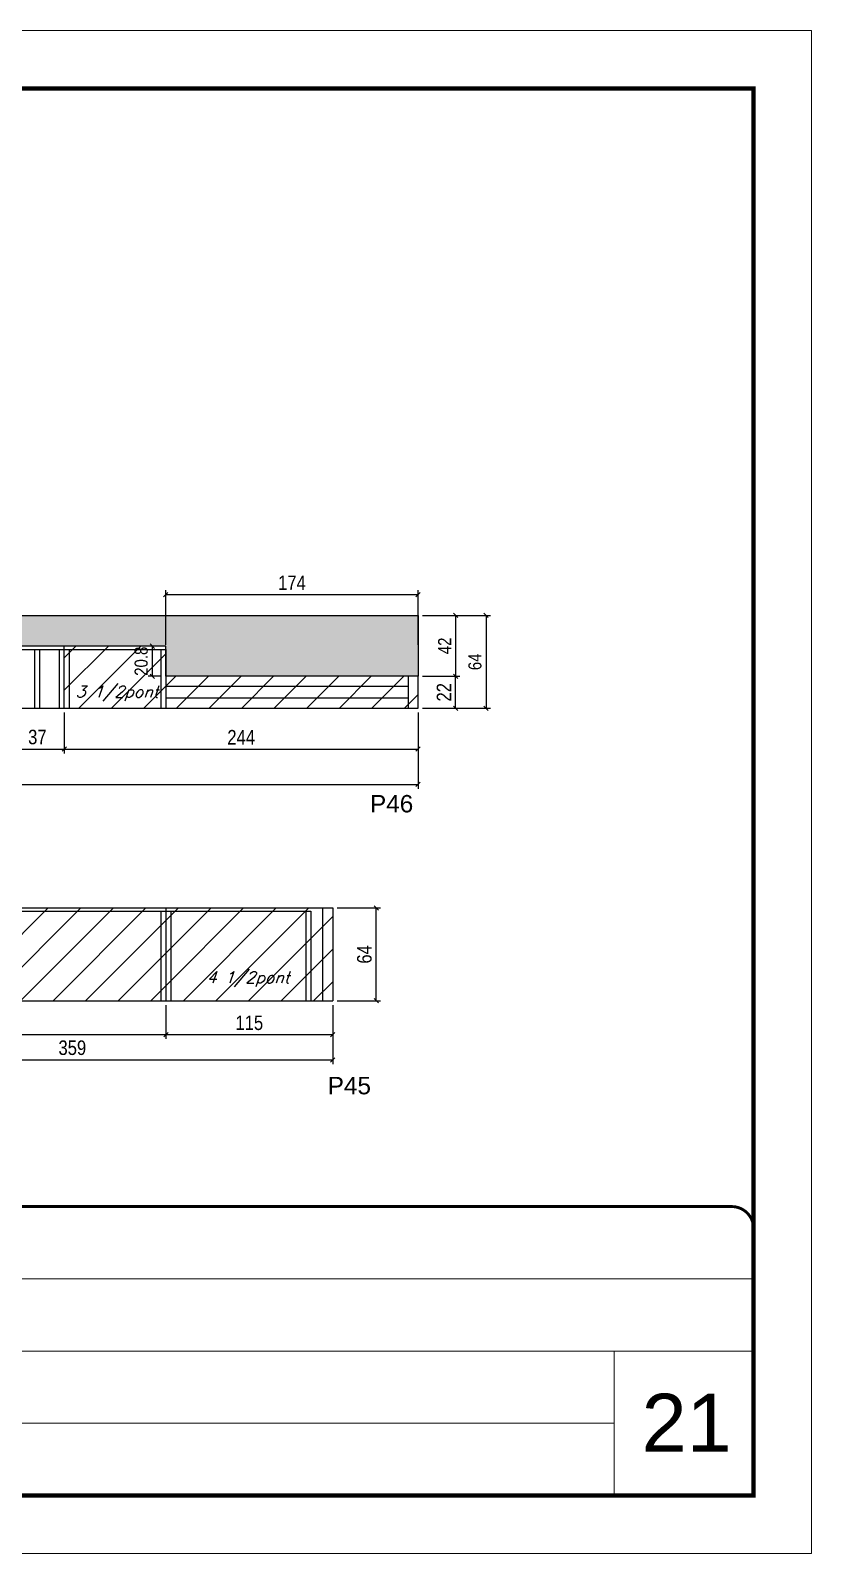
# Model space of a CAD drawing. Extents: x -21493 to -15213, y -12134 to 11887.
# Drawn here: x -20547 to -20008, y 5094 to 6144 of the extents above; entities that cross this region are included whole.
import ezdxf

# ---------------------------------------------------------------- set-up
doc = ezdxf.new("R2010")
doc.units = 0
doc.linetypes.add('CONTINUO', pattern=[0])
doc.linetypes.add('DASHED', pattern=[0.75, 0.5, -0.25])
for name, color, linetype in [('5', 5, 'Continuous'), ('COTA', 241, 'Continuous'), ('Painéis', 200, 'Continuous'), ('Reaproveitamento', 251, 'Continuous'), ('SARR_2.2x7', 40, 'Continuous'), ('SARR_3.5x7', 81, 'Continuous'), ('texto', 7, 'Continuous')]:
    doc.layers.add(name, color=color, linetype=linetype)
for name, color, linetype, lineweight in [('CARIMBO', 255, 'Continuous', 9), ('Folhas', 255, 'Continuous', 9), ('SARRAFO DE PRESSAO', 251, 'DASHED', 9)]:
    doc.layers.add(name, color=color, linetype=linetype, lineweight=lineweight)
doc.styles.add('ARIAL', font='arial.ttf')
doc.styles.add('COTA TECNICA', font='techl___.ttf', dxfattribs={"height": 10})
doc.styles.add('COTA TECNICA-50', font='techl___.ttf', dxfattribs={"height": 9})
doc.styles.add('Romans', font='romans.shx')
doc.styles.get("Standard").update_dxf_attribs({"font": 'arial.ttf'})
doc.dimstyles.new('COTA PAINEL-50', dxfattribs={"dimtxt": 9, "dimasz": 3, "dimexe": 3, "dimexo": 3, "dimgap": 3, "dimtad": 1, "dimdec": 1, "dimzin": 12, "dimdsep": 46, "dimtxsty": 'COTA TECNICA-50', "dimblk1": 'OBLIQUE', "dimblk2": 'OBLIQUE', "dimsah": 1, "dimcen": 0.9, "dimclrd": 4, "dimclre": 4, "dimclrt": 240, "dimadec": 1, "dimazin": 3, "dimtfac": 1, "dimtdec": 1, "dimtmove": 0, "dimatfit": 3, "dimfxl": 1, "dimtolj": 1, "dimtzin": 12, "dimarcsym": 0})
doc.dimstyles.new('PAINEL', dxfattribs={"dimtxt": 10, "dimasz": 3, "dimexe": 3, "dimexo": 3, "dimgap": 3, "dimtad": 1, "dimdec": 1, "dimzin": 12, "dimdsep": 46, "dimtxsty": 'COTA TECNICA', "dimblk1": 'OBLIQUE', "dimblk2": 'OBLIQUE', "dimsah": 1, "dimcen": 0.9, "dimclrd": 4, "dimclre": 4, "dimclrt": 240, "dimadec": 1, "dimazin": 3, "dimtfac": 1, "dimtdec": 1, "dimtmove": 0, "dimatfit": 3, "dimfxl": 1, "dimtolj": 1, "dimtzin": 12, "dimarcsym": 0})
pattern_1 = [(45, (-150208.546, -26990.572), (-11.2253202, 11.2253202), [])]

# ---------------------------------------------------------------- blocks, each defined once
blk = doc.blocks.new('_Oblique')
at = {"color": 0, "linetype": 'ByBlock', "lineweight": -2}
blk.add_line((-0.5, -0.5), (0.5, 0.5), dxfattribs=at)
blk = doc.blocks.new('*D544')
at = {"layer": 'COTA', "color": 4, "linetype": 'ByBlock', "lineweight": -2, "transparency": 16777216}
for p, q in [((-20697.5, 5472.4), (-20697.5, 5449.1)), ((-20453.5, 5472.4), (-20453.5, 5449.1)), ((-20697.5, 5452.1), (-20453.5, 5452.1))]:
    blk.add_line(p, q, dxfattribs=at)
at = {"layer": 'Defpoints', "color": 0, "linetype": 'ByBlock', "transparency": 16777216}
for p in [(-20697.5, 5475.4), (-20453.5, 5475.4), (-20453.5, 5452.1)]:
    blk.add_point(p, dxfattribs=at)
at = {"layer": 'COTA', "color": 4, "linetype": 'ByBlock', "lineweight": -2, "transparency": 16777216, "xscale": 3, "yscale": 3, "zscale": 3, "rotation": 180}
blk.add_blockref('_Oblique', (-20697.5, 5452.1), dxfattribs=at)
at = {"layer": 'COTA', "color": 4, "linetype": 'ByBlock', "lineweight": -2, "transparency": 16777216, "xscale": 3, "yscale": 3, "zscale": 3}
blk.add_blockref('_Oblique', (-20453.5, 5452.1), dxfattribs=at)
at = {"layer": 'COTA', "color": 240, "linetype": 'ByBlock', "transparency": 16777216, "insert": (-20575.5, 5460.1), "char_height": 10, "attachment_point": 5, "style": 'COTA TECNICA'}
blk.add_mtext('\\A1;244', dxfattribs=at)
blk = doc.blocks.new('*D545')
at = {"layer": 'COTA', "color": 4, "linetype": 'ByBlock', "lineweight": -2, "transparency": 16777216}
for p, q in [((-20453.5, 5472.4), (-20453.5, 5449.1)), ((-20338.5, 5472.4), (-20338.5, 5449.1)), ((-20453.5, 5452.1), (-20338.5, 5452.1))]:
    blk.add_line(p, q, dxfattribs=at)
at = {"layer": 'Defpoints', "color": 0, "linetype": 'ByBlock', "transparency": 16777216}
for p in [(-20453.5, 5475.4), (-20338.5, 5475.4), (-20338.5, 5452.1)]:
    blk.add_point(p, dxfattribs=at)
at = {"layer": 'COTA', "color": 4, "linetype": 'ByBlock', "lineweight": -2, "transparency": 16777216, "xscale": 3, "yscale": 3, "zscale": 3, "rotation": 180}
blk.add_blockref('_Oblique', (-20453.5, 5452.1), dxfattribs=at)
at = {"layer": 'COTA', "color": 4, "linetype": 'ByBlock', "lineweight": -2, "transparency": 16777216, "xscale": 3, "yscale": 3, "zscale": 3}
blk.add_blockref('_Oblique', (-20338.5, 5452.1), dxfattribs=at)
at = {"layer": 'COTA', "color": 240, "linetype": 'ByBlock', "transparency": 16777216, "insert": (-20396, 5460.2), "char_height": 10, "attachment_point": 5, "style": 'COTA TECNICA'}
blk.add_mtext('\\A1;115', dxfattribs=at)
blk = doc.blocks.new('*D559')
at = {"layer": 'COTA', "color": 4, "linetype": 'ByBlock', "lineweight": -2, "transparency": 16777216}
for p, q in [((-20335.5, 5539.4), (-20305.5, 5539.4)), ((-20308.5, 5475.4), (-20308.5, 5539.4)), ((-20335.5, 5475.4), (-20305.5, 5475.4))]:
    blk.add_line(p, q, dxfattribs=at)
at = {"layer": 'Defpoints', "color": 0, "linetype": 'ByBlock', "transparency": 16777216}
for p in [(-20338.5, 5539.4), (-20308.5, 5539.4), (-20338.5, 5475.4)]:
    blk.add_point(p, dxfattribs=at)
at = {"layer": 'COTA', "color": 4, "linetype": 'ByBlock', "lineweight": -2, "transparency": 16777216, "xscale": 3, "yscale": 3, "zscale": 3}
for p, rotation in [((-20308.5, 5539.4), 90), ((-20308.5, 5475.4), 270)]:
    blk.add_blockref('_Oblique', p, dxfattribs=dict(at, rotation=rotation))
at = {"layer": 'COTA', "color": 240, "linetype": 'ByBlock', "transparency": 16777216, "insert": (-20316.6, 5507.4), "char_height": 10, "attachment_point": 5, "rotation": 90, "style": 'COTA TECNICA'}
blk.add_mtext('\\A1;64', dxfattribs=at)
blk = doc.blocks.new('*D563')
at = {"layer": 'COTA', "color": 4, "linetype": 'ByBlock', "lineweight": -2, "transparency": 16777216}
for p, q in [((-20276.6, 5699.1), (-20250.8, 5699.1)), ((-20253.8, 5677.1), (-20253.8, 5699.1)), ((-20276.6, 5677.1), (-20250.8, 5677.1))]:
    blk.add_line(p, q, dxfattribs=at)
at = {"layer": 'Defpoints', "color": 0, "linetype": 'ByBlock', "transparency": 16777216}
for p in [(-20279.6, 5699.1), (-20253.8, 5699.1), (-20279.6, 5677.1)]:
    blk.add_point(p, dxfattribs=at)
at = {"layer": 'COTA', "color": 4, "linetype": 'ByBlock', "lineweight": -2, "transparency": 16777216, "xscale": 3, "yscale": 3, "zscale": 3}
for p, rotation in [((-20253.8, 5699.1), 90), ((-20253.8, 5677.1), 270)]:
    blk.add_blockref('_Oblique', p, dxfattribs=dict(at, rotation=rotation))
at = {"layer": 'COTA', "color": 240, "linetype": 'ByBlock', "transparency": 16777216, "insert": (-20261.8, 5688.1), "char_height": 10, "attachment_point": 5, "rotation": 90, "style": 'COTA TECNICA'}
blk.add_mtext('\\A1;22', dxfattribs=at)
blk = doc.blocks.new('*D566')
at = {"layer": 'COTA', "color": 4, "linetype": 'ByBlock', "lineweight": -2, "transparency": 16777216}
for p, q in [((-20560.6, 5674.1), (-20560.6, 5646)), ((-20523.6, 5674.1), (-20523.6, 5646)), ((-20560.6, 5649), (-20523.6, 5649))]:
    blk.add_line(p, q, dxfattribs=at)
at = {"layer": 'Defpoints', "color": 0, "linetype": 'ByBlock', "transparency": 16777216}
for p in [(-20560.6, 5677.1), (-20523.6, 5677.1), (-20523.6, 5649)]:
    blk.add_point(p, dxfattribs=at)
at = {"layer": 'COTA', "color": 4, "linetype": 'ByBlock', "lineweight": -2, "transparency": 16777216, "xscale": 3, "yscale": 3, "zscale": 3, "rotation": 180}
blk.add_blockref('_Oblique', (-20560.6, 5649), dxfattribs=at)
at = {"layer": 'COTA', "color": 4, "linetype": 'ByBlock', "lineweight": -2, "transparency": 16777216, "xscale": 3, "yscale": 3, "zscale": 3}
blk.add_blockref('_Oblique', (-20523.6, 5649), dxfattribs=at)
at = {"layer": 'COTA', "color": 240, "linetype": 'ByBlock', "transparency": 16777216, "insert": (-20542.1, 5657.2), "char_height": 10, "attachment_point": 5, "style": 'COTA TECNICA'}
blk.add_mtext('\\A1;37', dxfattribs=at)
blk = doc.blocks.new('*D584')
at = {"layer": 'COTA', "color": 4, "linetype": 'ByBlock', "lineweight": -2, "transparency": 16777216}
for p, q in [((-21048.6, 5674.1), (-21048.6, 5621.6)), ((-20279.6, 5674.1), (-20279.6, 5621.6)), ((-21048.6, 5624.6), (-20279.6, 5624.6))]:
    blk.add_line(p, q, dxfattribs=at)
at = {"layer": 'Defpoints', "color": 0, "linetype": 'ByBlock', "transparency": 16777216}
for p in [(-21048.6, 5677.1), (-20279.6, 5677.1), (-20279.6, 5624.6)]:
    blk.add_point(p, dxfattribs=at)
at = {"layer": 'COTA', "color": 4, "linetype": 'ByBlock', "lineweight": -2, "transparency": 16777216, "xscale": 3, "yscale": 3, "zscale": 3, "rotation": 180}
blk.add_blockref('_Oblique', (-21048.6, 5624.6), dxfattribs=at)
at = {"layer": 'COTA', "color": 4, "linetype": 'ByBlock', "lineweight": -2, "transparency": 16777216, "xscale": 3, "yscale": 3, "zscale": 3}
blk.add_blockref('_Oblique', (-20279.6, 5624.6), dxfattribs=at)
at = {"layer": 'COTA', "color": 240, "linetype": 'ByBlock', "transparency": 16777216, "insert": (-20664.1, 5632.7), "char_height": 10, "attachment_point": 5, "style": 'COTA TECNICA'}
blk.add_mtext('\\A1;769', dxfattribs=at)
blk = doc.blocks.new('*D585')
at = {"layer": 'COTA', "color": 4, "linetype": 'ByBlock', "lineweight": -2, "transparency": 16777216}
for p, q in [((-20697.5, 5472.4), (-20697.5, 5431.7)), ((-20338.5, 5472.4), (-20338.5, 5431.7)), ((-20697.5, 5434.7), (-20338.5, 5434.7))]:
    blk.add_line(p, q, dxfattribs=at)
at = {"layer": 'Defpoints', "color": 0, "linetype": 'ByBlock', "transparency": 16777216}
for p in [(-20697.5, 5475.4), (-20338.5, 5475.4), (-20338.5, 5434.7)]:
    blk.add_point(p, dxfattribs=at)
at = {"layer": 'COTA', "color": 4, "linetype": 'ByBlock', "lineweight": -2, "transparency": 16777216, "xscale": 3, "yscale": 3, "zscale": 3, "rotation": 180}
blk.add_blockref('_Oblique', (-20697.5, 5434.7), dxfattribs=at)
at = {"layer": 'COTA', "color": 4, "linetype": 'ByBlock', "lineweight": -2, "transparency": 16777216, "xscale": 3, "yscale": 3, "zscale": 3}
blk.add_blockref('_Oblique', (-20338.5, 5434.7), dxfattribs=at)
at = {"layer": 'COTA', "color": 240, "linetype": 'ByBlock', "transparency": 16777216, "insert": (-20518, 5443), "char_height": 10, "attachment_point": 5, "style": 'COTA TECNICA'}
blk.add_mtext('\\A1;359', dxfattribs=at)
blk = doc.blocks.new('*D1088')
at = {"layer": 'COTA', "color": 4, "linetype": 'ByBlock', "lineweight": -2, "transparency": 16777216}
for p, q in [((-20456.6, 5719.9), (-20465.8, 5719.9)), ((-20462.8, 5699.1), (-20462.8, 5719.9)), ((-20456.6, 5699.1), (-20465.8, 5699.1))]:
    blk.add_line(p, q, dxfattribs=at)
at = {"layer": 'Defpoints', "color": 0, "linetype": 'ByBlock', "transparency": 16777216}
for p in [(-20462.8, 5719.9), (-20453.6, 5719.9), (-20453.6, 5699.1)]:
    blk.add_point(p, dxfattribs=at)
at = {"layer": 'COTA', "color": 4, "linetype": 'ByBlock', "lineweight": -2, "transparency": 16777216, "xscale": 3, "yscale": 3, "zscale": 3}
for p, rotation in [((-20462.8, 5719.9), 90), ((-20462.8, 5699.1), 270)]:
    blk.add_blockref('_Oblique', p, dxfattribs=dict(at, rotation=rotation))
at = {"layer": 'COTA', "color": 240, "linetype": 'ByBlock', "transparency": 16777216, "insert": (-20470.5, 5709.5), "char_height": 9, "attachment_point": 5, "rotation": 90, "style": 'COTA TECNICA-50'}
blk.add_mtext('\\A1;20.8', dxfattribs=at)
blk = doc.blocks.new('*D1089')
at = {"layer": 'COTA', "color": 4, "linetype": 'ByBlock', "lineweight": -2, "transparency": 16777216}
for p, q in [((-20276.6, 5741.1), (-20250.8, 5741.1)), ((-20253.8, 5741.1), (-20253.8, 5699.1)), ((-20276.6, 5699.1), (-20250.8, 5699.1))]:
    blk.add_line(p, q, dxfattribs=at)
at = {"layer": 'Defpoints', "color": 0, "linetype": 'ByBlock', "transparency": 16777216}
for p in [(-20279.6, 5741.1), (-20279.6, 5699.1), (-20253.8, 5699.1)]:
    blk.add_point(p, dxfattribs=at)
at = {"layer": 'COTA', "color": 4, "linetype": 'ByBlock', "lineweight": -2, "transparency": 16777216, "xscale": 3, "yscale": 3, "zscale": 3}
for p, rotation in [((-20253.8, 5741.1), 90), ((-20253.8, 5699.1), 270)]:
    blk.add_blockref('_Oblique', p, dxfattribs=dict(at, rotation=rotation))
at = {"layer": 'COTA', "color": 240, "linetype": 'ByBlock', "transparency": 16777216, "insert": (-20261.3, 5720.1), "char_height": 9, "attachment_point": 5, "rotation": 90, "style": 'COTA TECNICA-50'}
blk.add_mtext('\\A1;42', dxfattribs=at)
blk = doc.blocks.new('*D498')
at = {"layer": 'COTA', "color": 4, "linetype": 'ByBlock', "lineweight": -2, "transparency": 16777216}
for p, q in [((-20276.6, 5741.1), (-20229.8, 5741.1)), ((-20232.8, 5741.1), (-20232.8, 5677.1)), ((-20276.6, 5677.1), (-20229.8, 5677.1))]:
    blk.add_line(p, q, dxfattribs=at)
at = {"layer": 'Defpoints', "color": 0, "linetype": 'ByBlock', "transparency": 16777216}
for p in [(-20279.6, 5741.1), (-20279.6, 5677.1), (-20232.8, 5677.1)]:
    blk.add_point(p, dxfattribs=at)
at = {"layer": 'COTA', "color": 4, "linetype": 'ByBlock', "lineweight": -2, "transparency": 16777216, "xscale": 3, "yscale": 3, "zscale": 3}
for p, rotation in [((-20232.8, 5741.1), 90), ((-20232.8, 5677.1), 270)]:
    blk.add_blockref('_Oblique', p, dxfattribs=dict(at, rotation=rotation))
at = {"layer": 'COTA', "color": 240, "linetype": 'ByBlock', "transparency": 16777216, "insert": (-20240.4, 5709.1), "char_height": 9, "attachment_point": 5, "rotation": 90, "style": 'COTA TECNICA-50'}
blk.add_mtext('\\A1;64', dxfattribs=at)
blk = doc.blocks.new('*D1093')
at = {"layer": 'COTA', "color": 4, "lineweight": -2, "ltscale": 25, "transparency": 16777216}
for p, q in [((-20523.6, 5674.1), (-20523.6, 5646)), ((-20279.6, 5674.1), (-20279.6, 5646)), ((-20523.6, 5649), (-20279.6, 5649))]:
    blk.add_line(p, q, dxfattribs=at)
at = {"layer": 'Defpoints', "color": 0, "ltscale": 25, "transparency": 16777216}
for p in [(-20523.6, 5677.1), (-20279.6, 5677.1), (-20279.6, 5649)]:
    blk.add_point(p, dxfattribs=at)
at = {"layer": 'COTA', "color": 4, "lineweight": -2, "ltscale": 25, "transparency": 16777216, "xscale": 3, "yscale": 3, "zscale": 3, "rotation": 180}
blk.add_blockref('_Oblique', (-20523.6, 5649), dxfattribs=at)
at = {"layer": 'COTA', "color": 4, "lineweight": -2, "ltscale": 25, "transparency": 16777216, "xscale": 3, "yscale": 3, "zscale": 3}
blk.add_blockref('_Oblique', (-20279.6, 5649), dxfattribs=at)
at = {"layer": 'COTA', "color": 240, "ltscale": 25, "transparency": 16777216, "insert": (-20401.6, 5657.1), "char_height": 10, "attachment_point": 5, "style": 'COTA TECNICA'}
blk.add_mtext('\\A1;244', dxfattribs=at)
blk = doc.blocks.new('*D1107')
at = {"layer": 'COTA', "color": 4, "lineweight": -2, "ltscale": 25, "transparency": 16777216}
for p, q in [((-20453.6, 5720.7), (-20453.6, 5758.5)), ((-20453.6, 5755.5), (-20279.6, 5755.5)), ((-20279.6, 5720.7), (-20279.6, 5758.5))]:
    blk.add_line(p, q, dxfattribs=at)
at = {"layer": 'Defpoints', "color": 0, "ltscale": 25, "transparency": 16777216}
for p in [(-20279.6, 5755.5), (-20453.6, 5717.7), (-20279.6, 5717.7)]:
    blk.add_point(p, dxfattribs=at)
at = {"layer": 'COTA', "color": 4, "lineweight": -2, "ltscale": 25, "transparency": 16777216, "xscale": 3, "yscale": 3, "zscale": 3, "rotation": 180}
blk.add_blockref('_Oblique', (-20453.6, 5755.5), dxfattribs=at)
at = {"layer": 'COTA', "color": 4, "lineweight": -2, "ltscale": 25, "transparency": 16777216, "xscale": 3, "yscale": 3, "zscale": 3}
blk.add_blockref('_Oblique', (-20279.6, 5755.5), dxfattribs=at)
at = {"layer": 'COTA', "color": 240, "ltscale": 25, "transparency": 16777216, "insert": (-20366.6, 5763.6), "char_height": 10, "attachment_point": 5, "style": 'COTA TECNICA'}
blk.add_mtext('\\A1;174', dxfattribs=at)
blk = doc.blocks.new('9999999999')
at = {"color": 30, "linetype": 'CONTINUO'}
for p, q in [((98564.6, 34379.6), (99584, 34379.6)), ((98564.6, 34329.8), (99488, 34329.8)), ((99584, 34329.8), (99488, 34329.8)), ((99488, 34329.8), (99488, 34230.2)), ((98564.6, 34280), (99488, 34280))]:
    blk.add_line(p, q, dxfattribs=at)
at = {"color": 30, "linetype": 'CONTINUO', "const_width": 2}
blk.add_lwpolyline([(99584, 34230.2), (99584, 34414.4, 0.414214), (99569, 34429.4), (98229, 34429.4, 0.414214), (98214, 34414.4), (98214, 34245.2, 0.414214), (98229, 34230.2), (99584, 34230.2)], format="xyb", dxfattribs=at)
at = {"layer": 'Folhas'}
blk.add_lwpolyline([(98139, 34190.2), (99624, 34190.2), (99624, 35240.2), (98139, 35240.2)], close=True, dxfattribs=at)
at = {"layer": 'Folhas', "color": 30, "const_width": 3}
blk.add_lwpolyline([(98214, 34230.2), (99584, 34230.2), (99584, 35200.2), (98214, 35200.2)], close=True, dxfattribs=at)

msp = doc.modelspace()

# ---------------------------------------------------------------- hatches: boundary and pattern name
at = {"layer": 'COTA', "linetype": 'ByBlock'}
h = msp.add_hatch(dxfattribs=at)
h.set_pattern_fill('AR-CONC', color=256, scale=0.03)
h.set_pattern_definition([(50, (-160229.1976, -25983.6538), (5.46554007, -0.47817257), [0.5715, -6.2865]), (355, (-160229.1976, -25983.654), (-1.05730264, 5.73170536), [0.4572, -5.02921753]), (100.4514447, (-160228.742, -25983.6936), (4.40823741, 5.25353256), [0.48570026, -5.34270734]), (46.1842, (-160229.1976, -25982.13), (8.13237123, -1.26126984), [0.85725, -9.42975]), (96.6355576, (-160228.52, -25982.235), (7.122124, 7.42278374), [0.7285507, -8.01406824]), (351.184151, (-160229.198, -25982.13), (7.122124, 7.42278374), [0.685799, -7.54379196]), (21, (-160228.4356, -25982.5108), (4.54843174, -3.06795595), [0.5715, -6.2865]), (326, (-160228.4356, -25982.511), (1.85406085, 5.52563898), [0.4572, -5.0292]), (71.451445, (-160228.0566, -25982.7664), (6.40249258, 2.45768307), [0.48570026, -5.34269813]), (37.5, (-160229.1976, -25983.6538), (0.092658098, 2.536651166), [0, -4.96824, 0, -5.1054, 0, -5.04825]), (7.5, (-160229.1976, -25983.6538), (2.004589875, 3.005417245), [0, -2.91084, 0, -4.85394, 0, -1.92405]), (327.5, (-160230.8969, -25983.6538), (4.067717855, -0.17186232), [0, -1.905, 0, -5.9436, 0, -7.8867]), (317.5, (-160231.659, -25983.6538), (4.44387544, 0.76279473), [0, -2.4765, 0, -3.94716, 0, -5.6007])])
h.paths.add_polyline_path([(-20279.58, 5741.11), (-21048.58, 5741.12), (-21048.58, 5719.91), (-20453.59, 5719.91), (-20453.59, 5717.71), (-20453.59, 5717.71), (-20453.59, 5699.11), (-20279.58, 5699.11)])
h.paths.add_polyline_path([(-20461.61, 5694.47), (-20461.61, 5725.01), (-20480.14, 5725.01), (-20480.14, 5694.47)], flags=9)
at = {"layer": 'Reaproveitamento', "linetype": 'ByBlock'}
h = msp.add_hatch(dxfattribs=at)
h.set_pattern_fill('ANSI31', color=256, scale=5)
h.set_pattern_definition([(45, (-160229.198, -25983.654), (-11.2253202, 11.2253202), [])])
h.paths.add_polyline_path([(-20279.58, 5699.11), (-20453.59, 5699.11), (-20453.59, 5719.91), (-20523.58, 5719.91), (-20523.58, 5677.11), (-20279.58, 5677.11)])
h = msp.add_hatch(dxfattribs=at)
h.set_pattern_fill('ANSI31', color=256, scale=5)
h.set_pattern_definition(pattern_1)
h.paths.add_polyline_path([(-20697.51, 5539.43), (-20697.51, 5475.43), (-20453.51, 5475.43), (-20453.51, 5539.43)])
h.paths.add_polyline_path([(-20615.68, 5490.77), (-20548.06, 5490.77), (-20542.56, 5506.74), (-20610.18, 5506.74)], flags=24)
h = msp.add_hatch(dxfattribs=at)
h.set_pattern_fill('ANSI31', color=256, scale=5)
h.set_pattern_definition(pattern_1)
h.paths.add_polyline_path([(-20453.51, 5539.43), (-20453.51, 5475.43), (-20338.52, 5475.43), (-20338.51, 5539.43)])
h.paths.add_polyline_path([(-20433.42, 5482.31), (-20365.8, 5482.31), (-20360.3, 5498.28), (-20427.92, 5498.28)], flags=24)

# ---------------------------------------------------------------- linework, layer by layer
at = {"layer": 'COTA', "linetype": 'ByBlock'}
for p, q in [((-21048.58, 5741.12), (-20279.58, 5741.11)), ((-20279.58, 5741.11), (-20279.58, 5699.11))]:
    msp.add_line(p, q, dxfattribs=at)
at = {"layer": 'Painéis', "linetype": 'ByBlock'}
for p, q in [((-20453.59, 5719.91), (-21048.58, 5719.91)), ((-20523.58, 5677.11), (-20523.58, 5719.91)), ((-20453.59, 5699.11), (-20453.59, 5719.91)), ((-20279.58, 5699.11), (-20453.59, 5699.11)), ((-20279.58, 5677.11), (-20279.58, 5699.11)), ((-21048.58, 5677.11), (-20279.58, 5677.11)), ((-20697.51, 5539.43), (-20338.52, 5539.43)), ((-20453.51, 5539.42), (-20453.51, 5475.42)), ((-20338.51, 5539.43), (-20338.52, 5475.43)), ((-20697.51, 5475.43), (-20338.52, 5475.43))]:
    msp.add_line(p, q, dxfattribs=at)
at = {"layer": 'SARR_2.2x7', "linetype": 'Continuous', "ltscale": 50}
for p, q in [((-20560.58, 5717.71), (-20523.58, 5717.71)), ((-20523.58, 5717.71), (-20453.59, 5717.71)), ((-20286.58, 5692.11), (-20453.59, 5692.11)), ((-20286.58, 5699.11), (-20286.58, 5677.11)), ((-20286.58, 5684.11), (-20453.59, 5684.11)), ((-20682.51, 5537.23), (-20453.51, 5537.23)), ((-20453.51, 5537.23), (-20353.51, 5537.22)), ((-20345.51, 5539.43), (-20345.52, 5475.43))]:
    msp.add_line(p, q, dxfattribs=at)
at = {"layer": 'SARR_3.5x7'}
for p, q in [((-20543.83, 5719.91), (-20543.83, 5719.91)), ((-20543.83, 5677.11), (-20543.83, 5717.71)), ((-20540.33, 5677.11), (-20540.33, 5717.71)), ((-20527.08, 5717.71), (-20527.08, 5677.11)), ((-20520.08, 5717.71), (-20520.08, 5677.11)), ((-20457.09, 5717.71), (-20457.09, 5677.11)), ((-20453.59, 5717.71), (-20453.59, 5677.11)), ((-20457.01, 5537.23), (-20457.01, 5475.43)), ((-20450.01, 5537.23), (-20450.01, 5475.43)), ((-20357.01, 5537.22), (-20357.01, 5475.43)), ((-20353.51, 5537.22), (-20353.51, 5475.43))]:
    msp.add_line(p, q, dxfattribs=at)

# ---------------------------------------------------------------- block references
at = {"layer": 'SARRAFO DE PRESSAO', "color": 6, "linetype": 'ByBlock'}
msp.add_blockref('9999999999', (-119632.39, -29095.85), dxfattribs=at)

# ---------------------------------------------------------------- texts
at = {"layer": '5', "linetype": 'Continuous'}
for s, p in [('P46', (-20312.79, 5605.3)), ('P45', (-20341.95, 5410.96))]:
    msp.add_text(s, height=12, rotation=359.99996, dxfattribs=at).set_placement(p)
at = {"layer": 'CARIMBO', "style": 'ARIAL'}
msp.add_text('21', height=40, dxfattribs=at).set_placement((-20125.55, 5164.5))
at = {"layer": 'texto', "color": 2, "char_height": 8, "attachment_point": 5, "style": 'Romans'}
for s, insert in [('{\\Q19;\\C256;3 1/2pont}', (-20487.23, 5687.22)), ('{\\Q19;\\C256;4 1/2pont}', (-20396.86, 5490.29))]:
    msp.add_mtext(s, dxfattribs=dict(at, insert=insert))

# ---------------------------------------------------------------- dimensions: what is measured, and where the dimension line sits
at = {"layer": 'COTA', "ltscale": 25}
for base, p1, p2, picture, middle in [((-20279.58, 5755.49), (-20453.59, 5717.71), (-20279.58, 5717.7), '*D1107', (-20366.59, 5763.57)), ((-20279.58, 5649), (-20523.58, 5677.11), (-20279.58, 5677.11), '*D1093', (-20401.58, 5657.08))]:
    dim = msp.add_linear_dim(base=base, p1=p1, p2=p2, dimstyle='PAINEL', dxfattribs=at)
    dim.commit()
    dim.dimension.update_dxf_attribs({"geometry": picture, "text_midpoint": middle})
at = {"layer": 'COTA', "linetype": 'ByBlock'}
for base, p2, picture, middle in [((-20253.75, 5699.11), (-20279.58, 5699.11), '*D1089', (-20261.32, 5720.11)), ((-20232.78, 5677.11), (-20279.58, 5677.11), '*D498', (-20240.37, 5709.11))]:
    dim = msp.add_linear_dim(base=base, p1=(-20279.58, 5741.11), p2=p2, angle=90, dimstyle='COTA PAINEL-50', override={"dimarcsym": 1}, dxfattribs=at)
    dim.commit()
    dim.dimension.update_dxf_attribs({"geometry": picture, "text_midpoint": middle})
dim = msp.add_linear_dim(base=(-20462.84, 5719.91), p1=(-20453.59, 5699.11), p2=(-20453.59, 5719.91), angle=90, dimstyle='COTA PAINEL-50', override={"dimarcsym": 1}, dxfattribs=at)
dim.commit()
dim.dimension.update_dxf_attribs({"geometry": '*D1088', "text_midpoint": (-20462.84, 5709.51), "dimtype": 160})
for base, p1, p2, picture, middle in [((-20253.75, 5699.11), (-20279.58, 5677.11), (-20279.58, 5699.11), '*D563', (-20261.75, 5688.11)), ((-20308.54, 5539.43), (-20338.52, 5475.43), (-20338.51, 5539.43), '*D559', (-20316.64, 5507.43))]:
    dim = msp.add_linear_dim(base=base, p1=p1, p2=p2, angle=90, dimstyle='PAINEL', dxfattribs=at)
    dim.commit()
    dim.dimension.update_dxf_attribs({"geometry": picture, "text_midpoint": middle})
for base, p1, p2, picture, middle in [((-20279.58, 5624.6), (-21048.58, 5677.11), (-20279.58, 5677.11), '*D584', (-20664.08, 5632.73)), ((-20453.51, 5452.07), (-20697.51, 5475.43), (-20453.51, 5475.43), '*D544', (-20575.51, 5460.14)), ((-20338.52, 5434.7), (-20697.51, 5475.43), (-20338.52, 5475.43), '*D585', (-20518.01, 5442.95))]:
    dim = msp.add_linear_dim(base=base, p1=p1, p2=p2, dimstyle='PAINEL', dxfattribs=at)
    dim.commit()
    dim.dimension.update_dxf_attribs({"geometry": picture, "text_midpoint": middle})
dim = msp.add_linear_dim(base=(-20523.58, 5649), p1=(-20560.58, 5677.11), p2=(-20523.58, 5677.11), dimstyle='PAINEL', dxfattribs=at)
dim.commit()
dim.dimension.update_dxf_attribs({"geometry": '*D566', "text_midpoint": (-20542.08, 5649), "dimtype": 160})
dim = msp.add_linear_dim(base=(-20338.52, 5452.07), p1=(-20453.51, 5475.43), p2=(-20338.52, 5475.43), dimstyle='PAINEL', override={"dimtmove": 1}, dxfattribs=at)
dim.commit()
dim.dimension.update_dxf_attribs({"geometry": '*D545', "text_midpoint": (-20396.01, 5460.18)})

doc.saveas('drawing.dxf')
